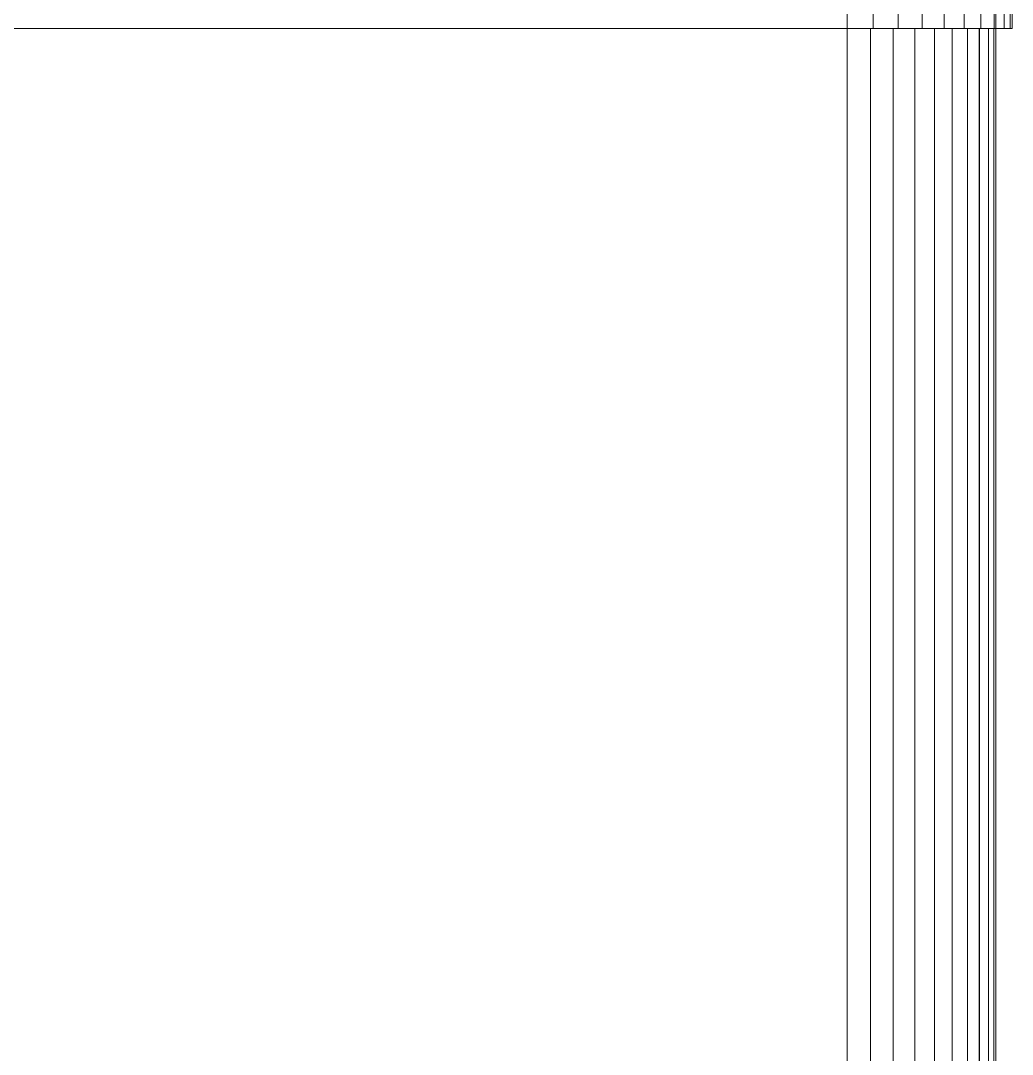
# Model space of a CAD drawing. Header units: centimetres. Extents: x -13467 to 3766, y -437 to 1921.
# Drawn here: x -4214.58 to -4202.57, y 172.38 to 184.9 of the extents above; entities that cross this region are included whole.
import ezdxf

# ---------------------------------------------------------------- set-up
doc = ezdxf.new("R2010")
doc.units = ezdxf.units.CM
doc.layers.add('M-EQPM', color=7, linetype='Continuous', lineweight=9)

# ---------------------------------------------------------------- blocks, each defined once
blk = doc.blocks.new('EQ-04-006 - EQ-04-006_dwg_Agrupar_318-1538744-Sección 1-2')
at = {"layer": 'M-EQPM', "color": 9, "true_color": 0xc0c0c0}
for p, q in [((-3653.214, 184.8), (-3653.214, 186.8)), ((-3652.901, 186.8), (-3652.901, 184.8)), ((-3652.596, 184.8), (-3652.596, 186.8)), ((-3652.596, 186.8), (-3652.596, 184.8)), ((-3652.306, 184.8), (-3652.306, 186.8)), ((-3652.038, 186.8), (-3652.038, 184.8)), ((-3651.799, 186.8), (-3651.799, 184.8)), ((-3651.596, 184.8), (-3651.596, 186.8)), ((-3651.596, 184.8), (-3651.596, 186.8)), ((-3651.432, 186.8), (-3651.432, 184.8)), ((-3651.312, 184.8), (-3651.312, 186.8)), ((-3651.238, 186.8), (-3651.238, 184.8)), ((-3651.214, 186.8), (-3651.214, 184.8)), ((-3651.214, 186.8), (-3651.214, 184.8)), ((-3651.414, 184.8), (-3651.414, 186.6)), ((-3653.214, 184.8), (-3710.214, 184.8)), ((-3653.214, 184.8), (-3652.901, 184.8)), ((-3653.214, 106), (-3653.214, 184.8)), ((-3653.214, 106), (-3653.214, 184.8)), ((-3653.214, 184.8), (-3653.214, 106)), ((-3652.932, 106), (-3652.932, 184.8)), ((-3652.932, 184.8), (-3652.932, 106)), ((-3652.932, 106), (-3652.932, 184.8)), ((-3652.596, 184.8), (-3652.901, 184.8)), ((-3652.657, 106), (-3652.657, 184.8)), ((-3652.306, 184.8), (-3652.596, 184.8)), ((-3652.396, 106), (-3652.396, 184.8)), ((-3652.396, 106), (-3652.396, 184.8)), ((-3652.396, 184.8), (-3652.396, 106)), ((-3652.306, 184.8), (-3652.038, 184.8)), ((-3652.156, 106), (-3652.156, 184.8)), ((-3652.156, 184.8), (-3652.156, 106)), ((-3652.156, 106), (-3652.156, 184.8)), ((-3651.799, 184.8), (-3652.038, 184.8)), ((-3651.941, 106), (-3651.941, 184.8)), ((-3651.941, 106), (-3651.941, 184.8)), ((-3651.941, 106), (-3651.941, 184.8)), ((-3651.596, 184.8), (-3651.799, 184.8)), ((-3651.596, 184.8), (-3651.799, 184.8)), ((-3651.757, 106), (-3651.757, 184.8)), ((-3651.757, 184.8), (-3651.757, 106)), ((-3651.757, 106), (-3651.757, 184.8)), ((-3651.633, 184.8), (-3651.614, 184.8)), ((-3651.614, 106), (-3651.614, 184.8)), ((-3651.61, 106), (-3651.61, 184.8)), ((-3651.432, 184.8), (-3651.596, 184.8)), ((-3651.502, 106), (-3651.502, 184.8)), ((-3651.502, 106), (-3651.502, 184.8)), ((-3651.502, 184.8), (-3651.502, 106)), ((-3651.436, 106), (-3651.436, 184.8)), ((-3651.436, 184.8), (-3651.436, 106)), ((-3651.436, 184.8), (-3651.436, 106)), ((-3651.312, 184.8), (-3651.432, 184.8)), ((-3651.414, 106), (-3651.414, 184.8)), ((-3651.312, 184.8), (-3651.238, 184.8)), ((-3651.238, 184.8), (-3651.214, 184.8)), ((-3651.238, 184.8), (-3651.214, 184.8)), ((-3651.238, 184.8), (-3651.214, 184.8))]:
    blk.add_line(p, q, dxfattribs=at)
at = {"layer": 'M-EQPM', "color": 9, "true_color": 0xc0c0c0, "flags": 128}
for points in [[(-3652.596, 184.8), (-3652.901, 184.8), (-3653.214, 184.8), (-3653.214, 186.8), (-3653.214, 184.8), (-3652.901, 184.8), (-3652.901, 186.8), (-3653.214, 186.8), (-3710.214, 186.8), (-3710.214, 184.8), (-3653.214, 184.8), (-3710.214, 184.8), (-3710.527, 184.8), (-3710.527, 186.8), (-3710.214, 186.8), (-3710.214, 184.8), (-3710.527, 184.8), (-3710.832, 184.8)], [(-3652.596, 184.8), (-3652.901, 184.8), (-3652.901, 186.8), (-3652.596, 186.8)], [(-3652.306, 186.8), (-3652.596, 186.8), (-3652.596, 184.8), (-3652.306, 184.8), (-3652.596, 184.8)], [(-3652.306, 184.8), (-3652.038, 184.8), (-3652.038, 186.8), (-3652.306, 186.8)], [(-3651.799, 184.8), (-3652.038, 184.8), (-3652.038, 186.8), (-3651.799, 186.8)], [(-3651.799, 186.8), (-3651.799, 184.8), (-3651.596, 184.8), (-3651.596, 186.8), (-3651.799, 186.8), (-3651.799, 184.8)], [(-3651.596, 186.8), (-3651.432, 186.8), (-3651.432, 184.8), (-3651.596, 184.8)], [(-3651.312, 186.8), (-3651.432, 186.8), (-3651.432, 184.8), (-3651.312, 184.8)], [(-3651.214, 184.8), (-3651.238, 184.8), (-3651.312, 184.8), (-3651.312, 186.8), (-3651.312, 184.8), (-3651.238, 184.8), (-3651.238, 186.8), (-3651.312, 186.8)], [(-3651.238, 184.8), (-3651.214, 184.8), (-3651.214, 186.8), (-3651.214, 184.8)], [(-3651.214, 184.8), (-3651.214, 186.8), (-3651.238, 186.8), (-3651.238, 184.8), (-3651.214, 184.8), (-3651.214, 186.8), (-3651.238, 186.8)], [(-3651.799, 184.8), (-3652.038, 184.8), (-3652.306, 184.8)], [(-3651.312, 184.8), (-3651.432, 184.8), (-3651.596, 184.8)]]:
    blk.add_lwpolyline(points, dxfattribs=at)
for points in [[(-3652.306, 184.8), (-3652.306, 186.8)], [(-3652.657, 184.8), (-3652.657, 106)], [(-3651.61, 184.8), (-3651.61, 106)], [(-3651.414, 184.8), (-3651.414, 106)]]:
    blk.add_lwpolyline(points, close=True, dxfattribs=at)
blk = doc.blocks.new('EQ-04-006 - EQ-04-006_dwg_011_ENZUNCHADOR_dwg-1538751-Sección 1-2')
blk.add_blockref('EQ-04-006 - EQ-04-006_dwg_Agrupar_318-1538744-Sección 1-2', (0, 0))
blk = doc.blocks.new('EQ-04-006 - EQ-04-006_dwg-1538743-Sección 1-2')
blk.add_blockref('EQ-04-006 - EQ-04-006_dwg_011_ENZUNCHADOR_dwg-1538751-Sección 1-2', (0, 0))
blk = doc.blocks.new('EQ-04-006 - EQ-04-006-1538756-Sección 1-2')
blk.add_blockref('EQ-04-006 - EQ-04-006_dwg-1538743-Sección 1-2', (0, 0))
blk = doc.blocks.new('PQ_RVR_MEP-01_ZZ_ZZ_MO_T_A_rvt-2-Sección 1-2')
at = {"layer": 'M-EQPM', "lineweight": 9}
blk.add_blockref('EQ-04-006 - EQ-04-006-1538756-Sección 1-2', (0, 0), dxfattribs=at)

msp = doc.modelspace()

# ---------------------------------------------------------------- block references
at = {"lineweight": 5}
msp.add_blockref('PQ_RVR_MEP-01_ZZ_ZZ_MO_T_A_rvt-2-Sección 1-2', (-551.352, 0), dxfattribs=at)

doc.saveas('drawing.dxf')
